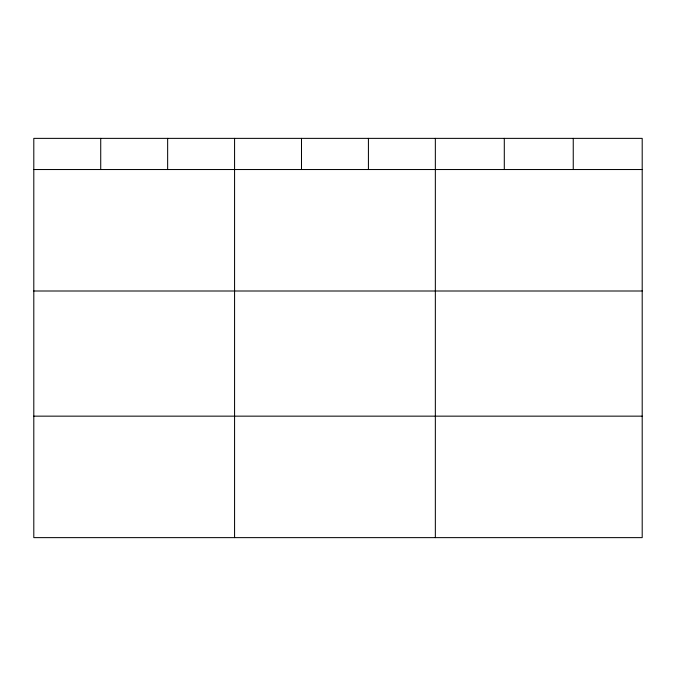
<?xml version="1.0" encoding="UTF-8"?>
<svg xmlns="http://www.w3.org/2000/svg" width="676" height="676" viewBox="0 0 676 676"><rect width="100%" height="100%" fill="white"/><g stroke="black" fill="none" stroke-linecap="round" stroke-linejoin="round"><path stroke-width="1.01" d="M642.2 291.001L642.2 138.369L33.8 138.369L33.8 537.631L642.2 537.631L642.2 291.001L33.8 291.001M33.8 169.532L642.2 169.532M33.8 416.154L642.2 416.154M573.248 138.369L573.248 169.532M504.296 138.369L504.296 169.532M435.344 138.369L435.344 537.631M368.42 138.369L368.42 169.532M301.496 138.369L301.496 169.532M234.572 138.369L234.572 537.631M167.648 138.369L167.648 169.532M100.724 138.369L100.724 169.532"/></g></svg>
